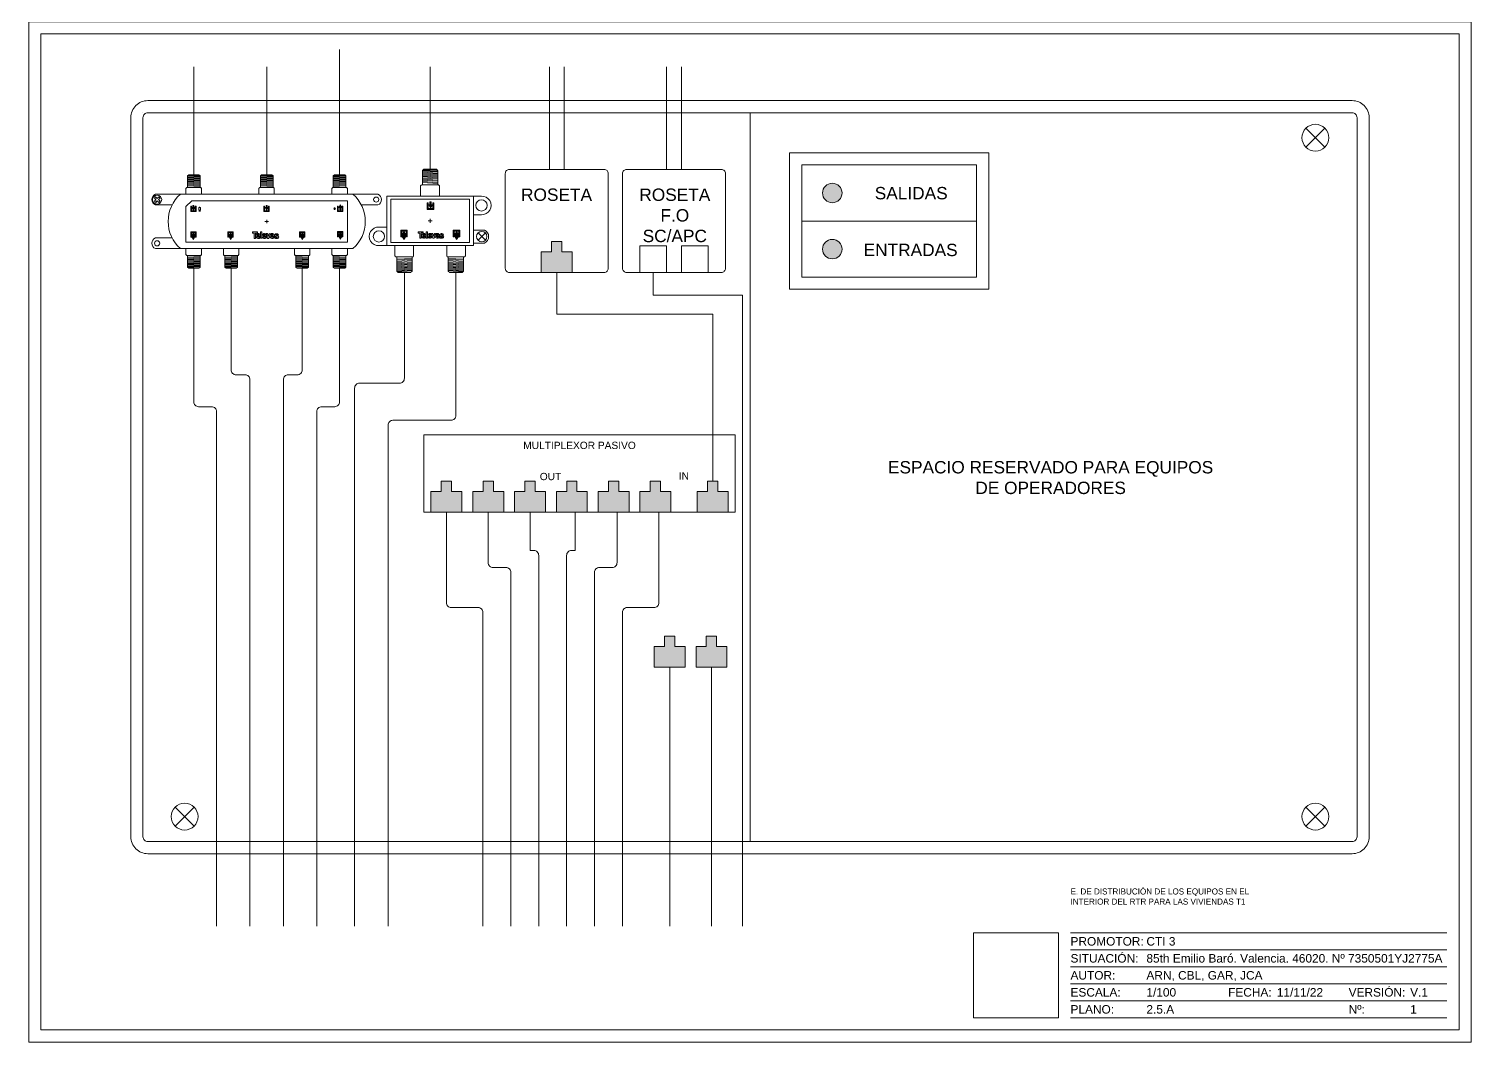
# Model space of a CAD drawing. Header units: metres. Extents: x -2 to 3328848, y -2 to 2725060.
# Drawn here: x 1663571 to 1664165, y 1361456 to 1361873 of the extents above; entities that cross this region are included whole.
import ezdxf
from ezdxf.enums import TextEntityAlignment as Align

# ---------------------------------------------------------------- set-up
doc = ezdxf.new("R2018")
doc.units = ezdxf.units.M
doc.layers.get('0').update_dxf_attribs({"color": 253, "lineweight": 0})
doc.layers.add('CAJETIN', color=7, linetype='Continuous', lineweight=0, true_color=0x000000)
for name, color, linetype, lineweight in [('ICT_EXTERNA', 3, 'Continuous', 0), ('ICT_INTERNA', 170, 'Continuous', 0), ('ICT_INTERNA2', 130, 'Continuous', 0), ('ICT_TEXTS', 210, 'Continuous', 0)]:
    doc.layers.add(name, color=color, linetype=linetype, lineweight=lineweight)
doc.styles.add('COTA', font='arial.ttf', dxfattribs={"height": 1})
doc.styles.get("Standard").update_dxf_attribs({"font": 'arial.ttf'})
picture_1 = doc.add_image_def('image1.png', size_in_pixel=(477, 477))

# ---------------------------------------------------------------- blocks, each defined once
blk = doc.blocks.new('*U96')
for p, q in [((-10, 45), (-165, 45)), ((-10, 38), (-165, 38)), ((-10, 31), (-165, 31)), ((-10, 24), (-165, 24)), ((-10, 17), (-165, 17)), ((-10, 10), (-165, 10))]:
    blk.add_line(p, q)
for points in [[(-594, 0), (0, 0), (0, 420), (-594, 420)], [(-589, 5), (-5, 5), (-5, 415), (-589, 415)], [(-170, 45), (-205, 45), (-205, 10), (-170, 10)]]:
    blk.add_lwpolyline(points, close=True)
for s, p in [('PROMOTOR:', (-165, 41.5)), ('SITUACIÓN:', (-165, 34.5)), ('AUTOR:', (-165, 27.5)), ('ESCALA:', (-165, 20.5)), ('FECHA:', (-100.09, 20.5)), ('VERSIÓN:', (-50.46, 20.5)), ('PLANO:', (-165, 13.5)), ('Nº:', (-50.46, 13.5))]:
    blk.add_text(s, height=3.5).set_placement(p, align=Align.MIDDLE_LEFT)
at = {"lineweight": 30, "flags": 104}
blk.add_attdef('NOMBRE_PROYECTO', text='', height=5, dxfattribs=at).set_placement((-165, 63.27), align=Align.TOP_LEFT)
for tag, p in [('PROMOTOR', (-133.74, 41.5)), ('SITUACION', (-133.74, 34.5)), ('AUTOR', (-133.74, 27.5)), ('1/X', (-133.74, 20.5)), ('XX/XX/XXXX', (-80.02, 20.5)), ('V.X', (-25.12, 20.5)), ('NOMBRE_PLANO', (-133.74, 13.5)), ('X', (-25.12, 13.48))]:
    blk.add_attdef(tag, text='', height=3.5).set_placement(p, align=Align.MIDDLE_LEFT)
blk = doc.blocks.new('RJ-PAU')
at = {"layer": 'ICT_EXTERNA'}
h = blk.add_hatch(color=5, dxfattribs=at)
h.dxf.hatch_style = 1
h.paths.add_polyline_path([(7.5, 2.5), (2.5, 2.5), (2.5, 7.5), (-2.5, 7.5), (-2.5, 2.5), (-7.5, 2.5), (-7.5, -7.5), (7.5, -7.5)])
at = {"layer": 'ICT_INTERNA'}
for p, q in [((-2.5, 2.5), (-2.5, 7.5)), ((2.5, 2.5), (2.5, 7.5)), ((-7.5, 2.5), (-2.5, 2.5)), ((7.5, 2.5), (2.5, 2.5))]:
    blk.add_line(p, q, dxfattribs=at)
for points in [[(2.5, 7.5), (-2.5, 7.5)], [(-7.5, 2.5), (-7.5, -7.5), (7.5, -7.5), (7.5, 2.5)]]:
    blk.add_lwpolyline(points, dxfattribs=at)
blk = doc.blocks.new('Televes_log')
at = {"true_color": 0x000000}
h = blk.add_hatch(color=18, dxfattribs=at)
h.dxf.hatch_style = 1
h.paths.add_polyline_path([(5.3, 10.9), (-2.9, 10.9), (-2.9, 8.7), (0, 8.7), (0, 0), (2.2, 0), (2.2, 8.8), (5.3, 8.8)])
h.paths.add_polyline_path([(8.5, 7.2), (7.7, 7.7), (7, 7.9), (6.3, 8), (5.6, 7.9), (4.9, 7.7), (4, 7), (3.3, 6.1), (2.8, 5.3), (2.6, 4.5), (2.6, 3.5), (2.8, 2.4), (3.5, 1.3), (4.4, 0.4), (5.7, -0.2), (6.7, -0.3), (7.8, -0.2), (8.8, 0.3), (9.3, 0.7), (10, 1.6), (8.3, 2.6), (7.7, 2), (7.2, 1.8), (6.3, 1.7), (5.9, 1.7), (5.2, 2.1), (4.9, 2.6), (4.7, 3.4), (9.9, 3.3), (10, 3.8), (10, 4.6), (9.8, 5.4), (9.2, 6.4)])
h.paths.add_polyline_path([(6.7, 6.1), (7.1, 5.8), (7.7, 5.4), (7.8, 4.8), (7.7, 4.8), (4.8, 4.8), (4.8, 5.2), (5, 5.5), (5.5, 5.9), (6, 6.1)], flags=16)
h.paths.add_polyline_path([(12.5, 10.8), (10.3, 10.8), (10.3, 0.1), (12.5, 0.1)])
h.paths.add_polyline_path([(18.6, 7.2), (17.9, 7.7), (17.1, 7.9), (16.4, 8), (15.8, 7.9), (15.1, 7.7), (14.2, 7), (13.4, 6.1), (12.9, 5.3), (12.7, 4.5), (12.7, 3.5), (13, 2.4), (13.6, 1.3), (14.6, 0.4), (15.9, -0.2), (16.9, -0.3), (17.9, -0.2), (18.9, 0.3), (19.5, 0.7), (20.2, 1.6), (18.4, 2.6), (17.8, 2), (17.3, 1.8), (16.5, 1.7), (16, 1.7), (15.4, 2.1), (15, 2.6), (14.8, 3.4), (20, 3.3), (20.2, 3.8), (20.1, 4.6), (20, 5.4), (19.3, 6.4)])
h.paths.add_polyline_path([(16.8, 6.1), (17.2, 5.8), (17.8, 5.4), (18, 4.8), (17.8, 4.8), (14.9, 4.8), (14.9, 5.2), (15.1, 5.5), (15.7, 5.9), (16.2, 6.1)], flags=16)
h.paths.add_polyline_path([(21.6, 7.8), (19.4, 7.8), (21.9, 0), (23.8, 0), (26.5, 7.7), (24.4, 7.8), (22.9, 3.3)])
h.paths.add_polyline_path([(31.5, 7.2), (30.8, 7.7), (30, 7.9), (29.3, 8), (28.6, 7.9), (28, 7.7), (27, 7), (26.3, 6.1), (25.8, 5.3), (25.6, 4.5), (25.6, 3.5), (25.9, 2.4), (26.5, 1.3), (27.4, 0.4), (28.8, -0.2), (29.7, -0.3), (30.8, -0.2), (31.8, 0.3), (32.3, 0.7), (33.1, 1.6), (31.3, 2.6), (30.7, 2), (30.2, 1.8), (29.4, 1.7), (28.9, 1.7), (28.2, 2.1), (27.9, 2.6), (27.7, 3.4), (32.9, 3.3), (33, 3.8), (33, 4.6), (32.8, 5.4), (32.2, 6.4)])
h.paths.add_polyline_path([(30.1, 5.8), (30.7, 5.4), (30.8, 4.8), (30.7, 4.8), (27.8, 4.8), (27.8, 5.2), (28, 5.5), (28.5, 5.9), (29.1, 6.1), (29.7, 6.1)], flags=16)
h.paths.add_polyline_path([(39.8, 6.5), (39, 7.1), (38.1, 7.5), (36.8, 7.7), (35.8, 7.7), (34.7, 7.3), (33.7, 6.5), (33.3, 5.8), (33.4, 4.7), (33.6, 4), (34.3, 3.3), (35.4, 3), (37.1, 2.7), (37.6, 2.5), (37.9, 2.2), (37.7, 1.7), (37.1, 1.5), (36.3, 1.4), (35.5, 1.5), (34.4, 2.3), (33, 1.1), (34, 0.2), (34.8, -0.1), (35.9, -0.3), (37.3, -0.3), (38.3, -0.1), (39.3, 0.4), (39.9, 1.1), (40.2, 2.4), (39.9, 3.4), (39.3, 4), (38.4, 4.5), (37.7, 4.7), (36.5, 4.8), (35.5, 5.1), (35.5, 5.3), (35.6, 5.7), (36.1, 6), (36.8, 6), (37.3, 5.9), (37.9, 5.7), (38.1, 5.5), (38.3, 5.2), (38.5, 5.2)])
at = {"linetype": 'Continuous'}
for points in [[(-2.9, 10.9), (5.3, 10.9), (5.3, 8.8), (2.2, 8.8), (2.2, 0), (0, 0), (0, 8.7), (-2.9, 8.7), (-2.9, 10.9)], [(8.3, 2.6), (7.7, 2), (7.2, 1.8), (6.3, 1.7), (5.9, 1.7), (5.2, 2.1), (4.9, 2.6), (4.7, 3.4), (9.9, 3.3), (10, 3.8), (10, 4.6), (9.8, 5.4), (9.2, 6.4), (8.5, 7.2), (7.7, 7.7), (7, 7.9), (6.3, 8), (5.6, 7.9), (4.9, 7.7), (4, 7), (3.3, 6.1), (2.8, 5.3), (2.6, 4.5), (2.6, 3.5), (2.8, 2.4), (3.5, 1.3), (4.4, 0.4), (5.7, -0.2), (6.7, -0.3), (7.8, -0.2), (8.8, 0.3), (9.3, 0.7), (10, 1.6), (8.3, 2.6)], [(4.7, 4.8), (7.7, 4.8), (7.8, 4.8), (7.7, 5.4), (7.1, 5.8), (6.7, 6.1), (6, 6.1), (5.5, 5.9), (5, 5.5), (4.8, 5.2), (4.8, 4.8)], [(10.3, 10.8), (12.5, 10.8), (12.5, 0.1), (10.3, 0.1), (10.3, 10.8)], [(18.4, 2.6), (17.8, 2), (17.3, 1.8), (16.5, 1.7), (16, 1.7), (15.4, 2.1), (15, 2.6), (14.8, 3.4), (20, 3.3), (20.2, 3.8), (20.1, 4.6), (20, 5.4), (19.3, 6.4), (18.6, 7.2), (17.9, 7.7), (17.1, 7.9), (16.4, 8), (15.8, 7.9), (15.1, 7.7), (14.2, 7), (13.4, 6.1), (12.9, 5.3), (12.7, 4.5), (12.7, 3.5), (13, 2.4), (13.6, 1.3), (14.6, 0.4), (15.9, -0.2), (16.9, -0.3), (17.9, -0.2), (18.9, 0.3), (19.5, 0.7), (20.2, 1.6), (18.4, 2.6)], [(14.9, 4.8), (17.8, 4.8), (18, 4.8), (17.8, 5.4), (17.2, 5.8), (16.8, 6.1), (16.2, 6.1), (15.7, 5.9), (15.1, 5.5), (14.9, 5.2), (14.9, 4.8)], [(19.4, 7.8), (21.6, 7.8), (22.9, 3.3), (24.4, 7.8), (26.5, 7.7), (23.8, 0), (21.9, 0), (19.4, 7.8)], [(31.3, 2.6), (30.7, 2), (30.2, 1.8), (29.4, 1.7), (28.9, 1.7), (28.2, 2.1), (27.9, 2.6), (27.7, 3.4), (32.9, 3.3), (33, 3.8), (33, 4.6), (32.8, 5.4), (32.2, 6.4), (31.5, 7.2), (30.8, 7.7), (30, 7.9), (29.3, 8), (28.6, 7.9), (28, 7.7), (27, 7), (26.3, 6.1), (25.8, 5.3), (25.6, 4.5), (25.6, 3.5), (25.9, 2.4), (26.5, 1.3), (27.4, 0.4), (28.8, -0.2), (29.7, -0.3), (30.8, -0.2), (31.8, 0.3), (32.3, 0.7), (33.1, 1.6), (31.3, 2.6)], [(27.7, 4.8), (30.7, 4.8), (30.8, 4.8), (30.7, 5.4), (30.1, 5.8), (29.7, 6.1), (29.1, 6.1), (28.5, 5.9), (28, 5.5), (27.8, 5.2), (27.8, 4.8)], [(38.5, 5.2), (39.8, 6.5), (39, 7.1), (38.1, 7.5), (36.8, 7.7), (35.8, 7.7), (34.7, 7.3), (33.7, 6.5), (33.3, 5.8), (33.4, 4.7), (33.6, 4), (34.3, 3.3), (35.4, 3), (37.1, 2.7), (37.6, 2.5), (37.9, 2.2), (37.7, 1.7), (37.1, 1.5), (36.3, 1.4), (35.5, 1.5), (34.4, 2.3), (33, 1.1), (34, 0.2), (34.8, -0.1), (35.9, -0.3), (37.3, -0.3), (38.3, -0.1), (39.3, 0.4), (39.9, 1.1), (40.2, 2.4), (39.9, 3.4), (39.3, 4), (38.4, 4.5), (37.7, 4.7), (36.5, 4.8), (35.5, 5.1), (35.5, 5.3), (35.6, 5.7), (36.1, 6), (36.8, 6), (37.3, 5.9), (37.9, 5.7), (38.1, 5.5), (38.3, 5.2), (38.5, 5.2)]]:
    blk.add_lwpolyline(points, dxfattribs=at)
blk = doc.blocks.new('5160')
h = blk.add_hatch(color=256)
h.dxf.hatch_style = 1
h.paths.add_polyline_path([(0.06, 35.67), (0.06, 36.97), (-0.48, 36.97), (-0.48, 35.67), (-1.11, 35.67), (-0.21, 34.08), (0.69, 35.67)])
h.paths.add_polyline_path([(-1.81, 33.38), (1.35, 33.38), (1.35, 36.53), (0.9, 36.53), (0.9, 33.83), (-1.35, 33.83), (-1.35, 36.53), (-1.81, 36.53)])
h = blk.add_hatch(color=256)
h.dxf.hatch_style = 1
h.paths.add_polyline_path([(43.09, 35.67), (43.09, 36.97), (42.55, 36.97), (42.55, 35.67), (41.92, 35.67), (42.82, 34.08), (43.72, 35.67)])
h.paths.add_polyline_path([(41.23, 33.38), (44.38, 33.38), (44.38, 36.53), (43.93, 36.53), (43.93, 33.83), (41.68, 33.83), (41.68, 36.53), (41.23, 36.53)])
h = blk.add_hatch(color=256)
h.dxf.hatch_style = 1
h.paths.add_polyline_path([(82.4, 35.36), (82.9, 34.7), (83.4, 35.36)])
h = blk.add_hatch(color=256)
h.dxf.hatch_style = 1
h.paths.add_polyline_path([(84.6, 33.38), (87.75, 33.38), (87.75, 36.53), (87.3, 36.53), (87.3, 33.83), (85.05, 33.83), (85.05, 36.53), (84.6, 36.53)])
h.paths.add_polyline_path([(85.9, 34.38), (86.44, 34.38), (86.44, 35.69), (87.07, 35.69), (86.17, 37.27), (85.27, 35.69), (85.9, 35.69)])
at = {"linetype": 'Continuous'}
h = blk.add_hatch(color=256, dxfattribs=at)
h.dxf.hatch_style = 1
h.paths.add_polyline_path([(-1.81, 21.38), (-1.81, 18.23), (-1.36, 18.23), (-1.36, 20.93), (0.89, 20.93), (0.89, 18.23), (1.34, 18.23), (1.34, 21.38)])
h.paths.add_polyline_path([(0.06, 20.5), (-0.48, 20.5), (-0.48, 20.05), (-1.11, 20.05), (-1.11, 19.6), (0.69, 19.6), (0.69, 20.05), (0.06, 20.05)], flags=17)
h.paths.add_polyline_path([(0.06, 18.43), (0.06, 18.88), (0.69, 18.88), (0.69, 19.33), (-1.11, 19.33), (-1.11, 18.88), (-0.48, 18.88), (-0.48, 18.43), (-1.11, 18.43), (-0.21, 16.86), (0.69, 18.43)])
h = blk.add_hatch(color=256, dxfattribs=at)
h.dxf.hatch_style = 1
h.paths.add_polyline_path([(20.03, 21.38), (20.03, 18.23), (20.48, 18.23), (20.48, 20.93), (22.73, 20.93), (22.73, 18.23), (23.18, 18.23), (23.18, 21.38)])
h.paths.add_polyline_path([(21.9, 20.5), (21.36, 20.5), (21.36, 20.05), (20.73, 20.05), (20.73, 19.6), (22.53, 19.6), (22.53, 20.05), (21.9, 20.05)], flags=17)
h.paths.add_polyline_path([(21.9, 18.43), (21.9, 18.88), (22.53, 18.88), (22.53, 19.33), (20.73, 19.33), (20.73, 18.88), (21.36, 18.88), (21.36, 18.43), (20.73, 18.43), (21.63, 16.86), (22.53, 18.43)])
h = blk.add_hatch(color=256, dxfattribs=at)
h.dxf.hatch_style = 1
h.paths.add_polyline_path([(62.27, 21.38), (62.27, 18.23), (62.72, 18.23), (62.72, 20.93), (64.97, 20.93), (64.97, 18.23), (65.42, 18.23), (65.42, 21.38)])
h.paths.add_polyline_path([(64.14, 20.5), (63.6, 20.5), (63.6, 20.05), (62.97, 20.05), (62.97, 19.6), (64.77, 19.6), (64.77, 20.05), (64.14, 20.05)], flags=17)
h.paths.add_polyline_path([(64.14, 18.43), (64.14, 18.88), (64.77, 18.88), (64.77, 19.33), (62.97, 19.33), (62.97, 18.88), (63.6, 18.88), (63.6, 18.43), (62.97, 18.43), (63.87, 16.86), (64.77, 18.43)])
h = blk.add_hatch(color=256, dxfattribs=at)
h.dxf.hatch_style = 1
h.paths.add_polyline_path([(84.6, 21.53), (84.6, 18.38), (85.05, 18.38), (85.05, 21.08), (87.3, 21.08), (87.3, 18.38), (87.75, 18.38), (87.75, 21.53)])
h.paths.add_polyline_path([(86.46, 20.66), (85.92, 20.66), (85.92, 20.21), (85.29, 20.21), (85.29, 19.76), (87.09, 19.76), (87.09, 20.21), (86.46, 20.21)], flags=17)
h.paths.add_polyline_path([(86.46, 18.59), (86.46, 19.04), (87.09, 19.04), (87.09, 19.49), (85.29, 19.49), (85.29, 19.04), (85.92, 19.04), (85.92, 18.59), (85.29, 18.59), (86.19, 17.01), (87.09, 18.59)])
for p, q in [((-3.02, 55), (-3.71, 54.38)), ((-3.71, 54.38), (-3.71, 47.49)), ((3.73, 53.68), (-3.71, 54.07)), ((3.73, 53.18), (-3.71, 53.57)), ((3.73, 52.73), (-3.71, 53.11)), ((3.73, 52.28), (-3.71, 52.67)), ((3.73, 51.79), (-3.71, 52.18)), ((3.73, 51.3), (-3.71, 51.69)), ((3.73, 50.87), (-3.71, 51.25)), ((3.73, 54.09), (-3.61, 54.47)), ((3.25, 54.78), (-3.26, 54.78)), ((3.02, 55), (-3.02, 55)), ((3.73, 54.31), (3.02, 55)), ((3.73, 47.48), (3.73, 54.31)), ((39.87, 55), (39.18, 54.38)), ((39.18, 54.38), (39.18, 47.49)), ((46.62, 53.68), (39.18, 54.07)), ((46.62, 53.18), (39.18, 53.57)), ((46.62, 52.73), (39.18, 53.11)), ((46.62, 52.28), (39.18, 52.67)), ((46.62, 51.79), (39.18, 52.18)), ((46.62, 51.3), (39.18, 51.69)), ((46.62, 50.87), (39.18, 51.25)), ((46.62, 54.09), (39.28, 54.47)), ((46.14, 54.78), (39.63, 54.78)), ((45.91, 55), (39.87, 55)), ((46.62, 54.31), (45.91, 55)), ((46.62, 47.48), (46.62, 54.31)), ((82.05, 54.31), (82.76, 55)), ((82.05, 54.09), (89.39, 54.47)), ((82.05, 47.48), (82.05, 54.31)), ((82.05, 53.68), (89.49, 54.07)), ((82.05, 53.18), (89.49, 53.57)), ((82.05, 52.73), (89.49, 53.11)), ((82.05, 52.28), (89.49, 52.67)), ((82.05, 51.79), (89.49, 52.18)), ((82.05, 51.3), (89.49, 51.69)), ((82.05, 50.87), (89.49, 51.25)), ((82.53, 54.78), (89.04, 54.78)), ((82.76, 55), (88.8, 55)), ((88.8, 55), (89.49, 54.38)), ((89.49, 54.38), (89.49, 47.49)), ((-7.89, 43.5), (93.67, 43.5)), ((-4.61, 46.96), (-4.52, 47.16)), ((-4.61, 43.5), (-4.61, 46.96)), ((-4.52, 47.16), (-4.31, 47.35)), ((-4.31, 47.35), (-4.04, 47.48)), ((-4.04, 47.48), (4.05, 47.48)), ((3.73, 50.36), (-3.71, 50.75)), ((3.73, 49.79), (-3.71, 50.17)), ((3.73, 49.26), (-3.71, 49.64)), ((3.73, 48.64), (-3.71, 49.03)), ((3.73, 48.15), (-3.71, 48.54)), ((4.05, 47.48), (4.24, 47.34)), ((4.24, 47.34), (4.38, 47.17)), ((4.38, 47.17), (4.47, 46.97)), ((4.47, 46.97), (4.47, 46.91)), ((4.47, 46.91), (4.47, 43.5)), ((38.28, 46.96), (38.37, 47.16)), ((38.28, 43.5), (38.28, 46.96)), ((38.37, 47.16), (38.58, 47.35)), ((38.58, 47.35), (38.85, 47.48)), ((38.85, 47.48), (46.93, 47.48)), ((46.62, 50.36), (39.18, 50.75)), ((46.62, 49.79), (39.18, 50.17)), ((46.62, 49.26), (39.18, 49.64)), ((46.62, 48.64), (39.18, 49.03)), ((46.62, 48.15), (39.18, 48.54)), ((46.93, 47.48), (47.13, 47.34)), ((47.13, 47.34), (47.27, 47.17)), ((47.27, 47.17), (47.36, 46.97)), ((47.36, 46.97), (47.36, 46.91)), ((47.36, 46.91), (47.36, 43.5)), ((81.4, 47.17), (81.31, 46.97)), ((81.31, 46.97), (81.31, 46.91)), ((81.31, 46.91), (81.31, 43.5)), ((81.54, 47.34), (81.4, 47.17)), ((81.73, 47.48), (81.54, 47.34)), ((89.82, 47.48), (81.73, 47.48)), ((82.05, 50.36), (89.49, 50.75)), ((82.05, 49.79), (89.49, 50.17)), ((82.05, 49.26), (89.49, 49.64)), ((82.05, 48.64), (89.49, 49.03)), ((82.05, 48.15), (89.49, 48.54)), ((90.09, 47.35), (89.82, 47.48)), ((90.3, 47.16), (90.09, 47.35)), ((90.39, 46.96), (90.3, 47.16)), ((90.39, 43.5), (90.39, 46.96)), ((-23.19, 41.25), (-22.46, 42.02)), ((-22.29, 40.38), (-23.19, 41.25)), ((-23.19, 39.43), (-22.29, 40.38)), ((-22.44, 38.7), (-23.19, 39.43)), ((-22.46, 42.02), (-21.51, 41.08)), ((-21.5, 39.57), (-22.44, 38.7)), ((-21.51, 41.08), (-20.56, 41.96)), ((-20.58, 38.68), (-21.5, 39.57)), ((-19.84, 41.28), (-20.78, 40.32)), ((-20.78, 40.32), (-19.85, 39.38)), ((-19.85, 39.38), (-20.58, 38.68)), ((-20.56, 41.96), (-19.84, 41.28)), ((-4.61, 36.39), (-1.21, 39.71)), ((-1.81, 33.38), (-1.81, 36.53)), ((-1.81, 36.53), (-1.35, 36.53)), ((-1.35, 36.53), (-1.35, 33.83)), ((-1.11, 35.67), (-0.21, 34.08)), ((-0.48, 35.67), (-1.11, 35.67)), ((0.06, 36.97), (-0.48, 36.97)), ((-0.48, 36.97), (-0.48, 35.67)), ((0.69, 35.67), (-0.21, 34.08)), ((0.06, 36.97), (0.06, 35.67)), ((0.06, 35.67), (0.69, 35.67)), ((0.9, 33.83), (0.9, 36.53)), ((0.9, 36.53), (1.35, 36.53)), ((1.35, 36.53), (1.35, 33.38)), ((3.45, 36.01), (3.45, 35.63)), ((3.45, 34.12), (3.45, 33.47)), ((41.23, 33.38), (41.23, 36.53)), ((41.23, 36.53), (41.68, 36.53)), ((41.68, 36.53), (41.68, 33.83)), ((41.92, 35.67), (42.82, 34.08)), ((42.55, 35.67), (41.92, 35.67)), ((43.09, 36.97), (42.55, 36.97)), ((42.55, 36.97), (42.55, 35.67)), ((43.72, 35.67), (42.82, 34.08)), ((43.09, 36.97), (43.09, 35.67)), ((43.09, 35.67), (43.72, 35.67)), ((43.93, 33.83), (43.93, 36.53)), ((43.93, 36.53), (44.38, 36.53)), ((44.38, 36.53), (44.38, 33.38)), ((82.33, 34.7), (83.47, 34.7)), ((82.9, 34.7), (82.4, 35.36)), ((82.4, 35.36), (83.4, 35.36)), ((82.9, 35.74), (82.9, 35.36)), ((83.4, 35.36), (82.9, 34.7)), ((82.9, 34.7), (82.9, 34.26)), ((84.6, 33.38), (84.6, 36.53)), ((84.6, 36.53), (85.05, 36.53)), ((85.05, 36.53), (85.05, 33.83)), ((85.27, 35.69), (86.17, 37.27)), ((85.9, 35.69), (85.27, 35.69)), ((85.9, 34.38), (85.9, 35.69)), ((85.9, 34.38), (86.44, 34.38)), ((87.07, 35.69), (86.17, 37.27)), ((86.44, 35.69), (87.07, 35.69)), ((86.44, 34.38), (86.44, 35.69)), ((87.3, 33.83), (87.3, 36.53)), ((87.3, 36.53), (87.75, 36.53)), ((87.75, 36.53), (87.75, 33.38)), ((1.35, 33.38), (-1.81, 33.38)), ((-1.35, 33.83), (0.9, 33.83)), ((4.02, 33.47), (2.88, 33.47)), ((44.38, 33.38), (41.23, 33.38)), ((41.68, 33.83), (43.93, 33.83)), ((41.89, 27.5), (43.89, 27.5)), ((42.89, 26.5), (42.89, 28.5)), ((87.75, 33.38), (84.6, 33.38)), ((85.05, 33.83), (87.3, 33.83)), ((1.34, 21.38), (-1.81, 21.38)), ((-1.81, 21.38), (-1.81, 18.23)), ((-1.81, 18.23), (-1.36, 18.23)), ((-1.36, 18.23), (-1.36, 20.93)), ((-1.36, 20.93), (0.89, 20.93)), ((-1.11, 19.6), (-1.11, 20.05)), ((-1.11, 20.05), (-0.48, 20.05)), ((0.69, 19.6), (-1.11, 19.6)), ((0.69, 19.33), (-1.11, 19.33)), ((-1.11, 19.33), (-1.11, 18.88)), ((-1.11, 18.88), (-0.48, 18.88)), ((-1.11, 18.43), (-0.21, 16.86)), ((-0.48, 18.43), (-1.11, 18.43)), ((-0.48, 20.5), (0.06, 20.5)), ((-0.48, 20.5), (-0.48, 20.05)), ((-0.48, 18.88), (-0.48, 18.43)), ((0.69, 18.43), (-0.21, 16.86)), ((0.06, 20.5), (0.06, 20.05)), ((0.06, 20.05), (0.69, 20.05)), ((0.06, 18.88), (0.69, 18.88)), ((0.06, 18.88), (0.06, 18.43)), ((0.06, 18.43), (0.69, 18.43)), ((0.69, 20.05), (0.69, 19.6)), ((0.69, 18.88), (0.69, 19.33)), ((0.89, 20.93), (0.89, 18.23)), ((0.89, 18.23), (1.34, 18.23)), ((1.34, 18.23), (1.34, 21.38)), ((23.18, 21.38), (20.03, 21.38)), ((20.03, 21.38), (20.03, 18.23)), ((20.03, 18.23), (20.48, 18.23)), ((20.48, 18.23), (20.48, 20.93)), ((20.48, 20.93), (22.73, 20.93)), ((20.73, 19.6), (20.73, 20.05)), ((20.73, 20.05), (21.36, 20.05)), ((22.53, 19.6), (20.73, 19.6)), ((22.53, 19.33), (20.73, 19.33)), ((20.73, 19.33), (20.73, 18.88)), ((20.73, 18.88), (21.36, 18.88)), ((20.73, 18.43), (21.63, 16.86)), ((21.36, 18.43), (20.73, 18.43)), ((21.36, 20.5), (21.9, 20.5)), ((21.36, 20.5), (21.36, 20.05)), ((21.36, 18.88), (21.36, 18.43)), ((22.53, 18.43), (21.63, 16.86)), ((21.9, 20.5), (21.9, 20.05)), ((21.9, 20.05), (22.53, 20.05)), ((21.9, 18.88), (22.53, 18.88)), ((21.9, 18.88), (21.9, 18.43)), ((21.9, 18.43), (22.53, 18.43)), ((22.53, 20.05), (22.53, 19.6)), ((22.53, 18.88), (22.53, 19.33)), ((22.73, 20.93), (22.73, 18.23)), ((22.73, 18.23), (23.18, 18.23)), ((23.18, 18.23), (23.18, 21.38)), ((65.42, 21.38), (62.27, 21.38)), ((62.27, 21.38), (62.27, 18.23)), ((62.27, 18.23), (62.72, 18.23)), ((62.72, 18.23), (62.72, 20.93)), ((62.72, 20.93), (64.97, 20.93)), ((62.97, 19.6), (62.97, 20.05)), ((62.97, 20.05), (63.6, 20.05)), ((64.77, 19.6), (62.97, 19.6)), ((64.77, 19.33), (62.97, 19.33)), ((62.97, 19.33), (62.97, 18.88)), ((62.97, 18.88), (63.6, 18.88)), ((62.97, 18.43), (63.87, 16.86)), ((63.6, 18.43), (62.97, 18.43)), ((63.6, 20.5), (64.14, 20.5)), ((63.6, 20.5), (63.6, 20.05)), ((63.6, 18.88), (63.6, 18.43)), ((64.77, 18.43), (63.87, 16.86)), ((64.14, 20.5), (64.14, 20.05)), ((64.14, 20.05), (64.77, 20.05)), ((64.14, 18.88), (64.77, 18.88)), ((64.14, 18.88), (64.14, 18.43)), ((64.14, 18.43), (64.77, 18.43)), ((64.77, 20.05), (64.77, 19.6)), ((64.77, 18.88), (64.77, 19.33)), ((64.97, 20.93), (64.97, 18.23)), ((64.97, 18.23), (65.42, 18.23)), ((65.42, 18.23), (65.42, 21.38)), ((87.75, 21.53), (84.6, 21.53)), ((84.6, 21.53), (84.6, 18.38)), ((84.6, 18.38), (85.05, 18.38)), ((85.05, 18.38), (85.05, 21.08)), ((85.05, 21.08), (87.3, 21.08)), ((85.29, 19.76), (85.29, 20.21)), ((85.29, 20.21), (85.92, 20.21)), ((87.09, 19.76), (85.29, 19.76)), ((87.09, 19.49), (85.29, 19.49)), ((85.29, 19.49), (85.29, 19.04)), ((85.29, 19.04), (85.92, 19.04)), ((85.29, 18.59), (86.19, 17.01)), ((85.92, 18.59), (85.29, 18.59)), ((85.92, 20.66), (86.46, 20.66)), ((85.92, 20.66), (85.92, 20.21)), ((85.92, 19.04), (85.92, 18.59)), ((87.09, 18.59), (86.19, 17.01)), ((86.46, 20.66), (86.46, 20.21)), ((86.46, 20.21), (87.09, 20.21)), ((86.46, 19.04), (87.09, 19.04)), ((86.46, 19.04), (86.46, 18.59)), ((86.46, 18.59), (87.09, 18.59)), ((87.09, 20.21), (87.09, 19.76)), ((87.09, 19.04), (87.09, 19.49)), ((87.3, 21.08), (87.3, 18.38)), ((87.3, 18.38), (87.75, 18.38)), ((87.75, 18.38), (87.75, 21.53)), ((93.67, 11.5), (-7.89, 11.5)), ((-4.61, 11.5), (-4.61, 8.04)), ((4.47, 8.09), (4.47, 11.5)), ((17.39, 11.5), (17.39, 8.04)), ((26.47, 8.09), (26.47, 11.5)), ((59.31, 8.09), (59.31, 11.5)), ((68.39, 11.5), (68.39, 8.04)), ((81.31, 8.09), (81.31, 11.5)), ((90.39, 11.5), (90.39, 8.04)), ((-4.61, 8.04), (-4.52, 7.84)), ((-4.52, 7.84), (-4.31, 7.65)), ((-4.31, 7.65), (-4.04, 7.52)), ((-4.04, 7.52), (4.05, 7.52)), ((-3.71, 0.62), (-3.71, 7.51)), ((3.73, 6.85), (-3.71, 6.46)), ((3.73, 6.36), (-3.71, 5.97)), ((3.73, 5.74), (-3.71, 5.36)), ((3.73, 5.21), (-3.71, 4.83)), ((3.73, 4.64), (-3.71, 4.25)), ((3.73, 4.13), (-3.71, 3.75)), ((3.73, 3.7), (-3.71, 3.31)), ((3.73, 3.21), (-3.71, 2.82)), ((3.73, 2.72), (-3.71, 2.33)), ((3.73, 2.27), (-3.71, 1.89)), ((3.73, 1.82), (-3.71, 1.43)), ((3.73, 1.32), (-3.71, 0.93)), ((-3.02, 0), (-3.71, 0.62)), ((3.73, 0.91), (-3.61, 0.53)), ((3.25, 0.22), (-3.26, 0.22)), ((3.02, 0), (-3.02, 0)), ((3.73, 0.69), (3.02, 0)), ((3.73, 7.52), (3.73, 0.69)), ((4.05, 7.52), (4.24, 7.66)), ((4.24, 7.66), (4.38, 7.83)), ((4.38, 7.83), (4.47, 8.03)), ((4.47, 8.03), (4.47, 8.09)), ((17.39, 8.04), (17.48, 7.84)), ((17.48, 7.84), (17.69, 7.65)), ((17.69, 7.65), (17.96, 7.52)), ((17.96, 7.52), (26.05, 7.52)), ((18.29, 0.62), (18.29, 7.51)), ((25.73, 6.85), (18.29, 6.46)), ((25.73, 6.36), (18.29, 5.97)), ((25.73, 5.74), (18.29, 5.36)), ((25.73, 5.21), (18.29, 4.83)), ((25.73, 4.64), (18.29, 4.25)), ((25.73, 4.13), (18.29, 3.75)), ((25.73, 3.7), (18.29, 3.31)), ((25.73, 3.21), (18.29, 2.82)), ((25.73, 2.72), (18.29, 2.33)), ((25.73, 2.27), (18.29, 1.89)), ((25.73, 1.82), (18.29, 1.43)), ((25.73, 1.32), (18.29, 0.93)), ((18.98, 0), (18.29, 0.62)), ((25.73, 0.91), (18.39, 0.53)), ((25.25, 0.22), (18.74, 0.22)), ((25.02, 0), (18.98, 0)), ((25.73, 0.69), (25.02, 0)), ((25.73, 7.52), (25.73, 0.69)), ((26.05, 7.52), (26.24, 7.66)), ((26.24, 7.66), (26.38, 7.83)), ((26.38, 7.83), (26.47, 8.03)), ((26.47, 8.03), (26.47, 8.09)), ((59.31, 8.03), (59.31, 8.09)), ((59.4, 7.83), (59.31, 8.03)), ((59.54, 7.66), (59.4, 7.83)), ((59.73, 7.52), (59.54, 7.66)), ((67.82, 7.52), (59.73, 7.52)), ((60.05, 7.52), (60.05, 0.69)), ((60.05, 6.85), (67.49, 6.46)), ((60.05, 6.36), (67.49, 5.97)), ((60.05, 5.74), (67.49, 5.36)), ((60.05, 5.21), (67.49, 4.83)), ((60.05, 4.64), (67.49, 4.25)), ((60.05, 4.13), (67.49, 3.75)), ((60.05, 3.7), (67.49, 3.31)), ((60.05, 3.21), (67.49, 2.82)), ((60.05, 2.72), (67.49, 2.33)), ((60.05, 2.27), (67.49, 1.89)), ((60.05, 1.82), (67.49, 1.43)), ((60.05, 1.32), (67.49, 0.93)), ((60.05, 0.91), (67.39, 0.53)), ((60.05, 0.69), (60.76, 0)), ((60.53, 0.22), (67.04, 0.22)), ((60.76, 0), (66.8, 0)), ((66.8, 0), (67.49, 0.62)), ((67.49, 0.62), (67.49, 7.51)), ((68.09, 7.65), (67.82, 7.52)), ((68.3, 7.84), (68.09, 7.65)), ((68.39, 8.04), (68.3, 7.84)), ((81.31, 8.03), (81.31, 8.09)), ((81.4, 7.83), (81.31, 8.03)), ((81.54, 7.66), (81.4, 7.83)), ((81.73, 7.52), (81.54, 7.66)), ((89.82, 7.52), (81.73, 7.52)), ((82.05, 7.52), (82.05, 0.69)), ((82.05, 6.85), (89.49, 6.46)), ((82.05, 6.36), (89.49, 5.97)), ((82.05, 5.74), (89.49, 5.36)), ((82.05, 5.21), (89.49, 4.83)), ((82.05, 4.64), (89.49, 4.25)), ((82.05, 4.13), (89.49, 3.75)), ((82.05, 3.7), (89.49, 3.31)), ((82.05, 3.21), (89.49, 2.82)), ((82.05, 2.72), (89.49, 2.33)), ((82.05, 2.27), (89.49, 1.89)), ((82.05, 1.82), (89.49, 1.43)), ((82.05, 1.32), (89.49, 0.93)), ((82.05, 0.91), (89.39, 0.53)), ((82.05, 0.69), (82.76, 0)), ((82.53, 0.22), (89.04, 0.22)), ((82.76, 0), (88.8, 0)), ((88.8, 0), (89.49, 0.62)), ((89.49, 0.62), (89.49, 7.51)), ((90.09, 7.65), (89.82, 7.52)), ((90.3, 7.84), (90.09, 7.65)), ((90.39, 8.04), (90.3, 7.84))]:
    blk.add_line(p, q)
for p, q in [((-7.9, 43.49), (-22.62, 43.51)), ((93.67, 43.5), (108.4, 43.5)), ((-12.76, 37.24), (-22.62, 37.24)), ((-4.61, 15.29), (-4.61, 36.39)), ((-1.21, 39.71), (90.39, 39.71)), ((90.39, 39.71), (90.39, 15.29)), ((98.55, 37.22), (108.4, 37.22)), ((-12.77, 17.78), (-22.62, 17.78)), ((-7.89, 11.5), (-22.62, 11.5)), ((90.39, 15.29), (-4.61, 15.29))]:
    blk.add_line(p, q, dxfattribs=at)
blk.add_lwpolyline([(3.95, 34.12), (2.95, 34.12), (2.95, 35.63), (3.95, 35.63)], close=True)
for centre in [(107.36, 40.36), (-21.58, 14.64)]:
    blk.add_circle(centre, 1.51, dxfattribs=at)
for centre, radius, start, end in [((-21.14, 40.37), 3.47, 115.14622, 244.85378), ((6.24, 27.5), 21.35, 131.45355, 228.54645), ((79.54, 27.5), 21.35, 311.45355, 48.54645), ((106.92, 40.36), 3.47, 295.14622, 64.85378), ((-21.14, 14.64), 3.47, 115.14622, 244.85378)]:
    blk.add_arc(centre, radius, start, end, dxfattribs=at)
blk.add_ellipse((-21.58, 40.37), major_axis=(-1.89, -1.89), ratio=1, start_param=5.497787, end_param=11.780972)
at = {"xscale": 0.3572696160000001, "yscale": 0.3572696160000001, "zscale": 0.3572696160000001}
blk.add_blockref('Televes_log', (35.59, 17.56), dxfattribs=at)
blk = doc.blocks.new('453003')
h = blk.add_hatch(color=256)
h.dxf.hatch_style = 1
h.paths.add_polyline_path([(12.94, 32.84), (12.94, 34.15), (12.4, 34.15), (12.4, 32.84), (11.77, 32.84), (12.67, 31.26), (13.57, 32.84)])
h.paths.add_polyline_path([(11.08, 30.55), (14.23, 30.55), (14.23, 33.71), (13.78, 33.71), (13.78, 31), (11.53, 31), (11.53, 33.71), (11.08, 33.71)])
at = {"linetype": 'Continuous'}
h = blk.add_hatch(color=256, dxfattribs=at)
h.dxf.hatch_style = 1
h.paths.add_polyline_path([(-1.74, 20.42), (-1.74, 17.27), (-1.29, 17.27), (-1.29, 19.97), (0.96, 19.97), (0.96, 17.27), (1.41, 17.27), (1.41, 20.42)])
h.paths.add_polyline_path([(0.12, 19.55), (-0.42, 19.55), (-0.42, 19.1), (-1.05, 19.1), (-1.05, 18.65), (0.75, 18.65), (0.75, 19.1), (0.12, 19.1)], flags=17)
h.paths.add_polyline_path([(0.12, 17.48), (0.12, 17.93), (0.75, 17.93), (0.75, 18.38), (-1.05, 18.38), (-1.05, 17.93), (-0.42, 17.93), (-0.42, 17.48), (-1.05, 17.48), (-0.15, 15.9), (0.75, 17.48)])
h = blk.add_hatch(color=256, dxfattribs=at)
h.dxf.hatch_style = 1
h.paths.add_polyline_path([(23.69, 20.42), (23.69, 17.27), (24.14, 17.27), (24.14, 19.97), (26.39, 19.97), (26.39, 17.27), (26.84, 17.27), (26.84, 20.42)])
h.paths.add_polyline_path([(25.56, 19.55), (25.02, 19.55), (25.02, 19.1), (24.39, 19.1), (24.39, 18.65), (26.19, 18.65), (26.19, 19.1), (25.56, 19.1)], flags=17)
h.paths.add_polyline_path([(25.56, 17.48), (25.56, 17.93), (26.19, 17.93), (26.19, 18.38), (24.39, 18.38), (24.39, 17.93), (25.02, 17.93), (25.02, 17.48), (24.39, 17.48), (25.29, 15.9), (26.19, 17.48)])
for p, q in [((9.48, 50), (8.79, 49.38)), ((8.79, 49.38), (8.79, 42.49)), ((16.23, 48.68), (8.79, 49.07)), ((16.23, 49.09), (8.89, 49.47)), ((15.75, 49.78), (9.24, 49.78)), ((15.52, 50), (9.48, 50)), ((16.23, 49.31), (15.52, 50)), ((16.23, 42.48), (16.23, 49.31)), ((7.89, 41.96), (7.98, 42.16)), ((7.89, 37), (7.89, 41.96)), ((7.98, 42.16), (8.19, 42.35)), ((8.19, 42.35), (8.46, 42.48)), ((8.46, 42.48), (16.55, 42.48)), ((16.23, 48.18), (8.79, 48.57)), ((16.23, 47.73), (8.79, 48.11)), ((16.23, 47.28), (8.79, 47.67)), ((16.23, 46.79), (8.79, 47.18)), ((16.23, 46.3), (8.79, 46.69)), ((16.23, 45.87), (8.79, 46.25)), ((16.23, 45.36), (8.79, 45.75)), ((16.23, 44.79), (8.79, 45.17)), ((16.23, 44.26), (8.79, 44.64)), ((16.23, 43.64), (8.79, 44.03)), ((16.23, 43.15), (8.79, 43.54)), ((16.55, 42.48), (16.74, 42.34)), ((16.74, 42.34), (16.88, 42.17)), ((16.88, 42.17), (16.97, 41.97)), ((16.97, 41.97), (16.97, 41.91)), ((16.97, 41.91), (16.97, 37)), ((11.08, 30.55), (11.08, 33.71)), ((11.08, 33.71), (11.53, 33.71)), ((14.23, 30.55), (11.08, 30.55)), ((11.53, 33.71), (11.53, 31)), ((11.53, 31), (13.78, 31)), ((11.77, 32.84), (12.67, 31.26)), ((12.4, 32.84), (11.77, 32.84)), ((12.94, 34.15), (12.4, 34.15)), ((12.4, 34.15), (12.4, 32.84)), ((13.57, 32.84), (12.67, 31.26)), ((12.94, 34.15), (12.94, 32.84)), ((12.94, 32.84), (13.57, 32.84)), ((13.78, 31), (13.78, 33.71)), ((13.78, 33.71), (14.23, 33.71)), ((14.23, 33.71), (14.23, 30.55)), ((11.5, 25), (13.5, 25)), ((12.5, 24), (12.5, 26)), ((1.41, 20.42), (-1.74, 20.42)), ((-1.74, 20.42), (-1.74, 17.27)), ((-1.74, 17.27), (-1.29, 17.27)), ((-1.29, 17.27), (-1.29, 19.97)), ((-1.29, 19.97), (0.96, 19.97)), ((-1.05, 18.65), (-1.05, 19.1)), ((-1.05, 19.1), (-0.42, 19.1)), ((0.75, 18.65), (-1.05, 18.65)), ((0.75, 18.38), (-1.05, 18.38)), ((-1.05, 18.38), (-1.05, 17.93)), ((-1.05, 17.93), (-0.42, 17.93)), ((-1.05, 17.48), (-0.15, 15.9)), ((-0.42, 17.48), (-1.05, 17.48)), ((-0.42, 19.55), (0.12, 19.55)), ((-0.42, 19.55), (-0.42, 19.1)), ((-0.42, 17.93), (-0.42, 17.48)), ((0.75, 17.48), (-0.15, 15.9)), ((0.12, 19.55), (0.12, 19.1)), ((0.12, 19.1), (0.75, 19.1)), ((0.12, 17.93), (0.75, 17.93)), ((0.12, 17.93), (0.12, 17.48)), ((0.12, 17.48), (0.75, 17.48)), ((0.75, 19.1), (0.75, 18.65)), ((0.75, 17.93), (0.75, 18.38)), ((0.96, 19.97), (0.96, 17.27)), ((0.96, 17.27), (1.41, 17.27)), ((1.41, 17.27), (1.41, 20.42)), ((26.84, 20.42), (23.69, 20.42)), ((23.69, 20.42), (23.69, 17.27)), ((23.69, 17.27), (24.14, 17.27)), ((24.14, 17.27), (24.14, 19.97)), ((24.14, 19.97), (26.39, 19.97)), ((24.39, 18.65), (24.39, 19.1)), ((24.39, 19.1), (25.02, 19.1)), ((26.19, 18.65), (24.39, 18.65)), ((26.19, 18.38), (24.39, 18.38)), ((24.39, 18.38), (24.39, 17.93)), ((24.39, 17.93), (25.02, 17.93)), ((24.39, 17.48), (25.29, 15.9)), ((25.02, 17.48), (24.39, 17.48)), ((25.02, 19.55), (25.56, 19.55)), ((25.02, 19.55), (25.02, 19.1)), ((25.02, 17.93), (25.02, 17.48)), ((26.19, 17.48), (25.29, 15.9)), ((25.56, 19.55), (25.56, 19.1)), ((25.56, 19.1), (26.19, 19.1)), ((25.56, 17.93), (26.19, 17.93)), ((25.56, 17.93), (25.56, 17.48)), ((25.56, 17.48), (26.19, 17.48)), ((26.19, 19.1), (26.19, 18.65)), ((26.19, 17.93), (26.19, 18.38)), ((26.39, 19.97), (26.39, 17.27)), ((26.39, 17.27), (26.84, 17.27)), ((26.84, 17.27), (26.84, 20.42)), ((35.69, 19.17), (39.27, 15.59)), ((35.69, 15.59), (39.27, 19.17)), ((-4.61, 13), (-4.61, 8.04)), ((-4.61, 8.04), (-4.52, 7.84)), ((-4.52, 7.84), (-4.31, 7.65)), ((-4.31, 7.65), (-4.04, 7.52)), ((-4.04, 7.52), (4.05, 7.52)), ((-3.71, 0.62), (-3.71, 7.51)), ((3.73, 7.52), (3.73, 0.69)), ((4.05, 7.52), (4.24, 7.66)), ((4.24, 7.66), (4.38, 7.83)), ((4.38, 7.83), (4.47, 8.03)), ((4.47, 8.09), (4.47, 13)), ((4.47, 8.03), (4.47, 8.09)), ((20.53, 8.09), (20.53, 13)), ((20.53, 8.03), (20.53, 8.09)), ((20.62, 7.83), (20.53, 8.03)), ((20.76, 7.66), (20.62, 7.83)), ((20.95, 7.52), (20.76, 7.66)), ((29.04, 7.52), (20.95, 7.52)), ((21.27, 7.52), (21.27, 0.69)), ((28.71, 0.62), (28.71, 7.51)), ((29.31, 7.65), (29.04, 7.52)), ((29.52, 7.84), (29.31, 7.65)), ((29.61, 8.04), (29.52, 7.84)), ((29.61, 13), (29.61, 8.04)), ((3.73, 6.85), (-3.71, 6.46)), ((3.73, 6.36), (-3.71, 5.97)), ((3.73, 5.74), (-3.71, 5.36)), ((3.73, 5.21), (-3.71, 4.83)), ((3.73, 4.64), (-3.71, 4.25)), ((3.73, 4.13), (-3.71, 3.75)), ((3.73, 3.7), (-3.71, 3.31)), ((3.73, 3.21), (-3.71, 2.82)), ((3.73, 2.72), (-3.71, 2.33)), ((3.73, 2.27), (-3.71, 1.89)), ((3.73, 1.82), (-3.71, 1.43)), ((3.73, 1.32), (-3.71, 0.93)), ((-3.02, 0), (-3.71, 0.62)), ((3.73, 0.91), (-3.61, 0.53)), ((3.25, 0.22), (-3.26, 0.22)), ((3.02, 0), (-3.02, 0)), ((3.73, 0.69), (3.02, 0)), ((21.27, 6.85), (28.71, 6.46)), ((21.27, 6.36), (28.71, 5.97)), ((21.27, 5.74), (28.71, 5.36)), ((21.27, 5.21), (28.71, 4.83)), ((21.27, 4.64), (28.71, 4.25)), ((21.27, 4.13), (28.71, 3.75)), ((21.27, 3.7), (28.71, 3.31)), ((21.27, 3.21), (28.71, 2.82)), ((21.27, 2.72), (28.71, 2.33)), ((21.27, 2.27), (28.71, 1.89)), ((21.27, 1.82), (28.71, 1.43)), ((21.27, 1.32), (28.71, 0.93)), ((21.27, 0.91), (28.61, 0.53)), ((21.27, 0.69), (21.98, 0)), ((21.75, 0.22), (28.26, 0.22)), ((21.98, 0), (28.02, 0)), ((28.02, 0), (28.71, 0.62))]:
    blk.add_line(p, q)
for p, q in [((33.5, 37), (37.34, 37)), ((33.5, 28), (37.34, 28)), ((-8.5, 22), (-12.34, 22)), ((33.5, 20.52), (38.84, 20.52)), ((33.5, 14.24), (38.84, 14.24)), ((-8.5, 13), (-12.34, 13))]:
    blk.add_line(p, q, dxfattribs=at)
for points in [[(-8.5, 13), (33.5, 13), (33.5, 37), (-8.5, 37)], [(-6.5, 14.5), (31.5, 14.5), (31.5, 35.5), (-6.5, 35.5)]]:
    blk.add_lwpolyline(points, close=True)
for centre in [(37.34, 32.5), (-12.34, 17.5)]:
    blk.add_circle(centre, 2.75)
blk.add_circle((37.48, 17.38), 2.54, dxfattribs=at)
for centre, start, end in [((37.48, 32.5), 268.20578, 91.79422), ((-12.48, 17.5), 88.20578, 271.79422)]:
    blk.add_arc(centre, 4.5, start, end)
blk.add_arc((37.36, 17.38), 3.47, 295.14622, 64.85378, dxfattribs=at)
at = {"xscale": 0.2858156928000001, "yscale": 0.2858156928000001, "zscale": 0.2858156928000001}
blk.add_blockref('Televes_log', (7.56, 16.64), dxfattribs=at)

msp = doc.modelspace()

# ---------------------------------------------------------------- hatches: boundary and pattern name
at = {"layer": 'ICT_EXTERNA'}
h = msp.add_hatch(color=6, dxfattribs=at)
h.dxf.hatch_style = 1
h.paths.add_polyline_path([(1663905.72, 1361805.562, 1), (1663897.702, 1361805.562, 1)])
h = msp.add_hatch(color=4, dxfattribs=at)
h.dxf.hatch_style = 1
h.paths.add_polyline_path([(1663905.72, 1361782.462, 1), (1663897.702, 1361782.462, 1)])

# ---------------------------------------------------------------- linework, layer by layer
at = {"layer": 'CAJETIN'}
msp.add_line((1663889.108, 1361794.012), (1663961.154, 1361794.012), dxfattribs=at)
for points in [[(1663884.108, 1361822.112), (1663966.154, 1361822.112), (1663966.154, 1361765.912), (1663884.108, 1361765.912)], [(1663889.108, 1361817.112), (1663961.154, 1361817.112), (1663961.154, 1361770.912), (1663889.108, 1361770.912)]]:
    msp.add_lwpolyline(points, close=True, dxfattribs=at)
at = {"layer": 'ICT_INTERNA'}
for p, q in [((1663617.827, 1361838.589), (1663617.827, 1361838.589)), ((1663617.827, 1361838.589), (1663617.827, 1361838.589)), ((1663617.827, 1361838.589), (1663617.827, 1361838.589)), ((1663867.827, 1361838.589), (1663867.827, 1361538.589)), ((1664096.767, 1361832.208), (1664104.587, 1361824.389)), ((1664104.587, 1361832.208), (1664096.767, 1361824.389)), ((1663631.067, 1361552.788), (1663638.886, 1361544.969)), ((1663638.886, 1361552.788), (1663631.067, 1361544.969)), ((1664096.767, 1361552.788), (1664104.587, 1361544.969)), ((1664096.767, 1361544.969), (1664104.587, 1361552.788))]:
    msp.add_line(p, q, dxfattribs=at)
for points in [[(1663619.827, 1361843.589), (1664115.827, 1361843.589, -0.4142136), (1664122.827, 1361836.589), (1664122.827, 1361540.589, -0.4142136), (1664115.827, 1361533.589), (1663619.827, 1361533.589, -0.4142136), (1663612.827, 1361540.589), (1663612.827, 1361836.589, -0.4142136)], [(1663619.827, 1361838.589), (1664115.827, 1361838.589, -0.4142136), (1664117.827, 1361836.589), (1664117.827, 1361540.589, -0.4142136), (1664115.827, 1361538.589), (1663619.827, 1361538.589, -0.4142136), (1663617.827, 1361540.589), (1663617.827, 1361836.589, -0.4142136)], [(1663768.728, 1361772.838), (1663807.752, 1361772.838, 0.4142136), (1663809.449, 1361774.535), (1663809.449, 1361813.56, 0.4142136), (1663807.752, 1361815.256), (1663768.728, 1361815.256, 0.4142136), (1663767.031, 1361813.56), (1663767.031, 1361774.535, 0.4142136)], [(1663817.025, 1361772.838), (1663856.049, 1361772.838, 0.4142136), (1663857.746, 1361774.535), (1663857.746, 1361813.56, 0.4142136), (1663856.049, 1361815.256), (1663817.025, 1361815.256, 0.4142136), (1663815.328, 1361813.56), (1663815.328, 1361774.535, 0.4142136)]]:
    msp.add_lwpolyline(points, format="xyb", close=True, dxfattribs=at)
for points in [[(1663833.499, 1361772.838), (1663822.47, 1361772.838), (1663822.47, 1361783.867), (1663833.499, 1361783.867)], [(1663850.604, 1361772.838), (1663839.575, 1361772.838), (1663839.575, 1361783.867), (1663850.604, 1361783.867)], [(1663733.493, 1361674.18), (1663861.721, 1361674.18), (1663861.721, 1361706.071), (1663733.493, 1361706.071)]]:
    msp.add_lwpolyline(points, close=True, dxfattribs=at)
msp.add_lwpolyline([(1663788.24, 1361772.838), (1663788.24, 1361755.701), (1663852.458, 1361755.701), (1663852.458, 1361686.905)], dxfattribs=at)
for centre in [(1664100.677, 1361828.299), (1663634.977, 1361548.879), (1664100.677, 1361548.879)]:
    msp.add_circle(centre, 5.529, dxfattribs=at)
at = {"layer": 'ICT_INTERNA2'}
for p, q in [((1663638.762, 1361813.09), (1663638.762, 1361857.47)), ((1663668.772, 1361813.09), (1663668.772, 1361857.47)), ((1663736.11, 1361815.338), (1663736.11, 1361857.47)), ((1663785.194, 1361815.256), (1663785.194, 1361857.47)), ((1663791.287, 1361815.256), (1663791.287, 1361857.47)), ((1663833.491, 1361815.256), (1663833.491, 1361857.47)), ((1663839.584, 1361815.256), (1663839.584, 1361857.47))]:
    msp.add_line(p, q, dxfattribs=at)
msp.add_circle((1663901.711, 1361782.462), 4.009, dxfattribs=at)
at = {"layer": 'ICT_TEXTS'}
for p, q in [((1663698.786, 1361813.09), (1663698.786, 1361864.627)), ((1663864.774, 1361690.125), (1663864.774, 1361763.567)), ((1663864.774, 1361690.125), (1663864.774, 1361503.784)), ((1663834.748, 1361610.434), (1663834.748, 1361503.784)), ((1663851.963, 1361610.434), (1663851.963, 1361503.784))]:
    msp.add_line(p, q, dxfattribs=at)
for points in [[(1663638.762, 1361774.605), (1663638.762, 1361719.601, 0.4142136), (1663640.762, 1361717.601), (1663646.133, 1361717.601, -0.4142136), (1663648.133, 1361715.601), (1663648.133, 1361533.589), (1663648.133, 1361503.784)], [(1663654.156, 1361774.605), (1663654.156, 1361732.731, 0.4142136), (1663656.156, 1361730.731), (1663659.894, 1361730.731, -0.4142136), (1663661.894, 1361728.731), (1663661.894, 1361533.589), (1663661.894, 1361503.784)], [(1663683.392, 1361774.605), (1663683.392, 1361732.731, -0.4142136), (1663681.392, 1361730.731), (1663677.655, 1361730.731, 0.4142136), (1663675.655, 1361728.731), (1663675.655, 1361533.589), (1663675.655, 1361503.784)], [(1663698.786, 1361774.605), (1663698.786, 1361719.601, -0.4142136), (1663696.786, 1361717.601), (1663691.415, 1361717.601, 0.4142136), (1663689.415, 1361715.601), (1663689.415, 1361533.589), (1663689.415, 1361503.784)], [(1663704.985, 1361503.707), (1663704.985, 1361533.512), (1663704.985, 1361725.277, -0.4142136), (1663706.985, 1361727.277), (1663723.485, 1361727.277, 0.4142136), (1663725.485, 1361729.277), (1663725.485, 1361772.838)], [(1663746.735, 1361772.838), (1663746.735, 1361714.022, -0.4142136), (1663744.735, 1361712.022), (1663720.746, 1361712.022, 0.4142136), (1663718.746, 1361710.022), (1663718.746, 1361533.512), (1663718.746, 1361503.707)], [(1663742.802, 1361674.18), (1663742.802, 1361657.657), (1663742.802, 1361636.931, 0.4142136), (1663744.802, 1361634.931), (1663755.854, 1361634.931, -0.4142136), (1663757.854, 1361632.931), (1663757.854, 1361503.784)], [(1663760.017, 1361674.18), (1663760.017, 1361653.399, 0.4142136), (1663762.017, 1361651.399), (1663767.333, 1361651.399, -0.4142136), (1663769.333, 1361649.399), (1663769.333, 1361503.784)], [(1663780.813, 1361503.784), (1663780.813, 1361656.4, 0.4142136), (1663778.813, 1361658.4), (1663777.233, 1361658.4), (1663777.233, 1361674.18)], [(1663792.292, 1361548.827), (1663792.292, 1361503.784), (1663792.292, 1361656.4, -0.4142136), (1663794.292, 1361658.4), (1663795.872, 1361658.4), (1663795.872, 1361674.18)], [(1663813.087, 1361674.18), (1663813.087, 1361653.399, -0.4142136), (1663811.087, 1361651.399), (1663805.772, 1361651.399, 0.4142136), (1663803.772, 1361649.399), (1663803.772, 1361503.784), (1663803.772, 1361548.827)], [(1663830.303, 1361674.18), (1663830.303, 1361657.657), (1663830.303, 1361636.931, -0.4142136), (1663828.303, 1361634.931), (1663817.251, 1361634.931, 0.4142136), (1663815.251, 1361632.931), (1663815.251, 1361503.784), (1663815.251, 1361548.827)]]:
    msp.add_lwpolyline(points, format="xyb", dxfattribs=at)
msp.add_lwpolyline([(1663827.985, 1361772.838), (1663827.985, 1361763.567), (1663864.774, 1361763.567)], dxfattribs=at)
msp.add_circle((1663901.711, 1361805.562), 4.009, dxfattribs=at)

# ---------------------------------------------------------------- block references
at = {"layer": 'CAJETIN'}
ref = msp.add_blockref('*U96', (1664164.827, 1361456.033), dxfattribs=at)
lines = msp.add_mtext('E. DE DISTRIBUCIÓN DE LOS EQUIPOS EN EL\\PINTERIOR DEL RTR PARA LAS VIVIENDAS T1', dxfattribs={"layer": '0', "insert": (1663999.827, 1361519.308), "char_height": 2.5, "attachment_point": 1})
ref.add_attrib('NOMBRE_PROYECTO', '', (1663999.827, 1361519.308), dxfattribs={"flags": 104}).embed_mtext(lines)
ref.add_attrib('PROMOTOR', 'CTI 3', dxfattribs={"layer": '0', "height": 3.5}).set_placement((1664031.087, 1361497.533), align=Align.MIDDLE_LEFT)
ref.add_attrib('SITUACION', '85th Emilio Baró. Valencia. 46020. Nº 7350501YJ2775A', dxfattribs={"layer": '0', "height": 3.5}).set_placement((1664031.087, 1361490.533), align=Align.MIDDLE_LEFT)
ref.add_attrib('AUTOR', 'ARN, CBL, GAR, JCA', dxfattribs={"layer": '0', "height": 3.5}).set_placement((1664031.087, 1361483.533), align=Align.MIDDLE_LEFT)
ref.add_attrib('1/X', '1/100', dxfattribs={"layer": '0', "height": 3.5}).set_placement((1664031.087, 1361476.533), align=Align.MIDDLE_LEFT)
ref.add_attrib('NOMBRE_PLANO', '2.5.A', dxfattribs={"layer": '0', "height": 3.5}).set_placement((1664031.087, 1361469.533), align=Align.MIDDLE_LEFT)
ref.add_attrib('XX/XX/XXXX', '11/11/22', dxfattribs={"layer": '0', "height": 3.5}).set_placement((1664084.802, 1361476.533), align=Align.MIDDLE_LEFT)
ref.add_attrib('V.X', 'V.1', dxfattribs={"layer": '0', "height": 3.5}).set_placement((1664139.708, 1361476.533), align=Align.MIDDLE_LEFT)
ref.add_attrib('X', '1', dxfattribs={"layer": '0', "height": 3.5}).set_placement((1664139.708, 1361469.511), align=Align.MIDDLE_LEFT)
at = {"layer": 'ICT_INTERNA'}
for name, p, xscale, yscale, zscale in [('5160', (1663638.762, 1361774.605), 0.6997380290076964, 0.6997380290076964, 0.6997380290076964), ('453003', (1663725.485, 1361772.838), 0.8500009728535451, 0.8500009728535451, 0.8500009728535451), ('RJ-PAU', (1663788.24, 1361779.201), 0.8483570569986175, 0.8483570569986175, 0.8483570569986175), ('RJ-PAU', (1663742.802, 1361680.543), 0.8483570569986175, 0.8483570569986175, 0.8483570569986175), ('RJ-PAU', (1663760.017, 1361680.543), 0.8483570569986175, 0.8483570569986175, 0.8483570569986175), ('RJ-PAU', (1663777.233, 1361680.543), 0.8483570569986175, 0.8483570569986175, 0.8483570569986175), ('RJ-PAU', (1663794.449, 1361680.543), 0.8483570569986175, 0.8483570569986175, 0.8483570569986175), ('RJ-PAU', (1663811.664, 1361680.543), 0.8483570569986175, 0.8483570569986175, 0.8483570569986175), ('RJ-PAU', (1663828.88, 1361680.543), 0.8483570569986175, 0.8483570569986175, 0.8483570569986175), ('RJ-PAU', (1663852.458, 1361680.543), 0.8483570569986175, 0.8483570569986175, 0.8483570569986175), ('RJ-PAU', (1663834.748, 1361616.797), 0.8483570569986175, 0.8483570569986175, 0.8483570569986175), ('RJ-PAU', (1663851.963, 1361616.797), 0.8483570569986175, 0.8483570569986175, 0.8483570569986175)]:
    msp.add_blockref(name, p, dxfattribs=dict(at, xscale=xscale, yscale=yscale, zscale=zscale))

# ---------------------------------------------------------------- texts
at = {"layer": 'CAJETIN', "ltscale": 0.015, "char_height": 5.09014, "attachment_point": 5, "style": 'COTA'}
for s, width, heights, insert in [('\\pxqc;SALIDAS', 42.26998, [11.55], (1663934.218, 1361805.46)), ('\\pxqc;ENTRADAS', 42.26998, [11.55], (1663933.984, 1361782.087)), ('\\pxqc;ESPACIO RESERVADO PARA EQUIPOS\\PDE OPERADORES', 175.92345, [31.217], (1663991.63, 1361688.398))]:
    msp.add_mtext_dynamic_manual_height_columns(s, width=width, gutter_width=3.393, heights=heights, dxfattribs=dict(at, insert=insert))
at = {"layer": 'ICT_INTERNA', "ltscale": 0.015, "attachment_point": 1, "style": 'COTA'}
for s, width, heights, insert, char_height in [('\\pxqc;ROSETA', 42.26998, [11.049], (1663767.029, 1361807.401), 5.09014), ('\\pxqc;ROSETA\\PF.O\\PSC/APC', 43.07419, [24.512], (1663815.326, 1361807.401), 5.09014), ('\\pxqc;MULTIPLEXOR PASIVO', 128.22861, [11.049], (1663733.493, 1361703.184), 3), ('\\pxqc;OUT', 98.75201, [11.049], (1663736.292, 1361690.363), 3), ('\\pxqc;IN', 10.85442, [11.049], (1663835.166, 1361690.618), 3)]:
    msp.add_mtext_dynamic_manual_height_columns(s, width=width, gutter_width=3.393, heights=heights, dxfattribs=dict(at, insert=insert, char_height=char_height))

# ---------------------------------------------------------------- pictures from other files: only their frames are drawn
image = msp.add_image(picture_1, insert=(1663959.827, 1361466.033), size_in_units=(35, 35))
image.dxf.flags = 7

doc.saveas('drawing.dxf')
